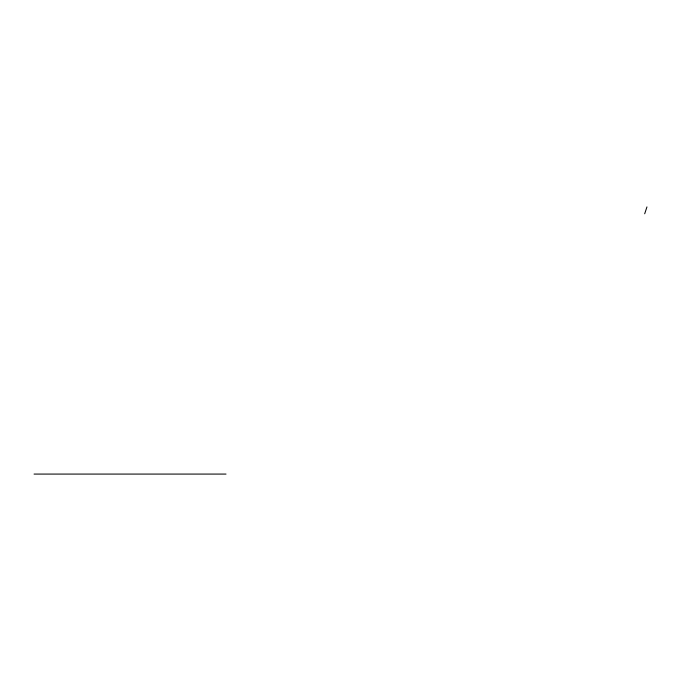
<?xml version="1.0" encoding="UTF-8"?>
<svg xmlns="http://www.w3.org/2000/svg" width="681" height="681" viewBox="0 0 681 681"><rect width="100%" height="100%" fill="white"/><g stroke="black" fill="none" stroke-linecap="round" stroke-linejoin="round"><path stroke-width="1.02" d="M644.686 213.791L646.95 206.922M34.05 474.078L226.015 474.078"/></g></svg>
